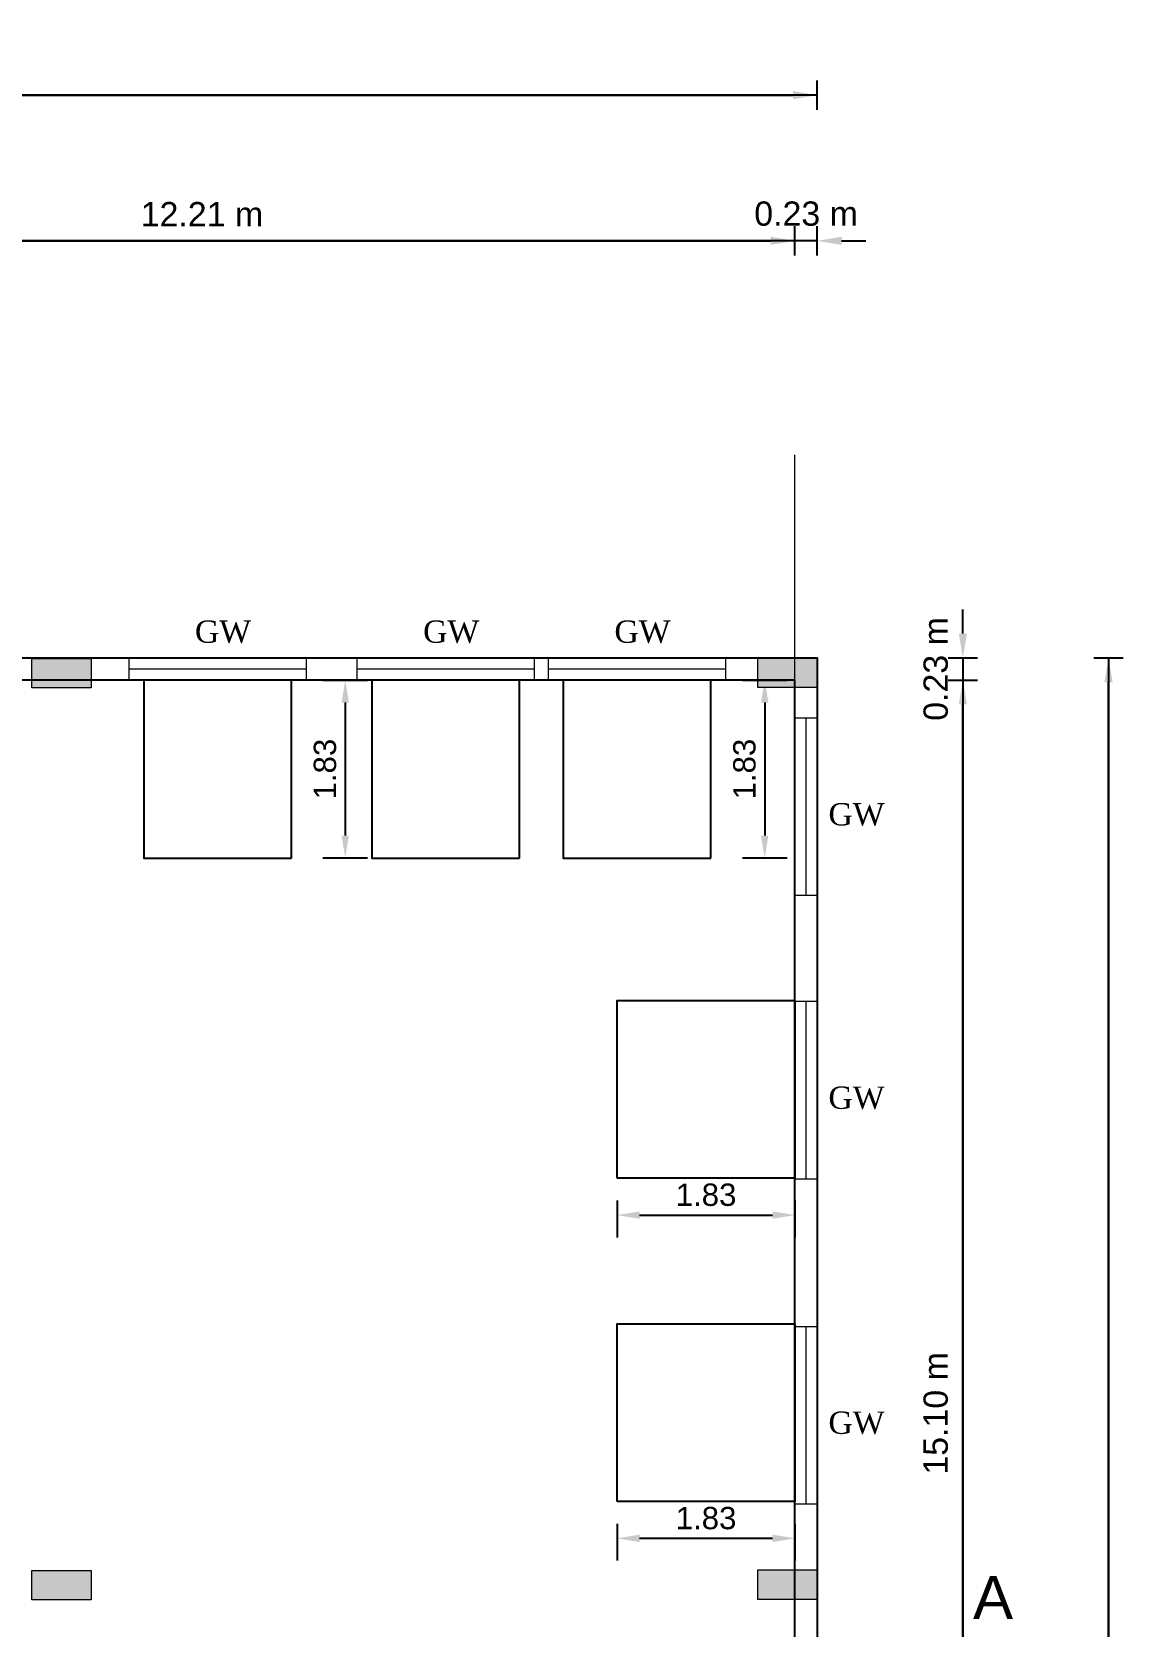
# Model space of a CAD drawing. Header units: metres. Extents: x -1561199 to -1560810, y 43748 to 43956.
# Drawn here: x -1560865.11 to -1560853.87, y 43784.56 to 43800.99 of the extents above; entities that cross this region are included whole.
import ezdxf

# ---------------------------------------------------------------- set-up
doc = ezdxf.new("R2010")
doc.units = ezdxf.units.M
doc.header["$LTSCALE"] = 750
doc.header["$MEASUREMENT"] = 0
doc.header["$PDMODE"] = 35
doc.header["$PDSIZE"] = 50
doc.layers.get('0').update_dxf_attribs({"lineweight": 5, "plot": 0})
doc.layers.get('Defpoints').update_dxf_attribs({"lineweight": 0})
doc.layers.add('BLK_1_COVERED_AREA', color=140, linetype='Continuous', plot=False)
doc.layers.add('BLK_1_FLR_0_BLT_UP_AREA', color=1, linetype='Continuous', plot=False)
for name, color, linetype in [('BLK_1_FLR_0_CARPET_AREA', 10, 'Continuous'), ('BLK_1_FLR_0_REGULAR_ROOM_2', 7, 'Continuous'), ('BLK_1_FLR_0_ROOM_1_LIGHT_VENTILATION_1', 7, 'Continuous'), ('BLK_1_FLR_0_ROOM_2_LIGHT_VENTILATION_2', 7, 'Continuous')]:
    doc.layers.add(name, color=color, linetype=linetype)
doc.layers.add('column', color=242, linetype='Continuous', lineweight=25)
doc.styles.add('S', font='swiss.ttf')
doc.styles.get("Standard").update_dxf_attribs({"font": 'arial.ttf'})
doc.dimstyles.new('METRIC', dxfattribs={"dimtxt": 0.45, "dimasz": 0.25, "dimexe": 0.15, "dimexo": 0.15, "dimgap": 0.15, "dimtad": 1, "dimzin": 0, "dimdsep": 46, "dimtxsty": 'S', "dimcen": 0, "dimclrd": 1, "dimclre": 1, "dimclrt": 5, "dimadec": 0, "dimazin": 2, "dimtfac": 1, "dimtix": 1, "dimtofl": 0, "dimtmove": 1, "dimatfit": 0, "dimfxl": 0, "dimtolj": 1, "dimtzin": 0, "dimarcsym": 0})
doc.dimstyles.new('STANDARD$0', dxfattribs={"dimscale": 0, "dimtxt": 9, "dimasz": 2, "dimexe": 2, "dimexo": 1, "dimgap": 0.5, "dimtad": 1, "dimdec": 1, "dimzin": 0, "dimdsep": 46, "dimlunit": 4, "dimtxsty": 'Standard', "dimblk1": 'ARCHTICK', "dimblk2": 'ARCHTICK', "dimsah": 1, "dimcen": 0, "dimdle": 1.5, "dimclrd": 1, "dimclre": 1, "dimclrt": 4, "dimadec": 0, "dimazin": 0, "dimtfac": 0.3, "dimtdec": 1, "dimtix": 1, "dimtmove": 0, "dimatfit": 3, "dimldrblk": 'ARCHTICK', "dimfxl": 0, "dimfrac": 2, "dimtolj": 1, "dimtzin": 0, "dimarcsym": 0})

# ---------------------------------------------------------------- blocks, each defined once
blk = doc.blocks.new('qwegwegwegwegwegwegwg')
at = {"layer": 'column', "lineweight": -2}
h = blk.add_hatch(color=256, dxfattribs=at)
h.dxf.hatch_style = 1
h.paths.add_polyline_path([(0, 0), (12, 0), (12, -24), (0, -24)])
blk.add_lwpolyline([(0, 0), (12, 0), (12, -24), (0, -24)], close=True, dxfattribs=at)
blk = doc.blocks.new('*D146')
at = {"color": 0, "lineweight": -2}
for p, q in [((-1560869.464, 43798.986), (-1560869.464, 43798.986)), ((-1560857.25, 43798.686), (-1560857.25, 43798.986)), ((-1560869.214, 43798.836), (-1560857.5, 43798.836))]:
    blk.add_line(p, q, dxfattribs=at)
at = {"color": 0}
for points in [[(-1560869.214, 43798.878), (-1560869.214, 43798.795), (-1560869.464, 43798.836)], [(-1560857.5, 43798.878), (-1560857.5, 43798.795), (-1560857.25, 43798.836)]]:
    blk.add_solid(points, dxfattribs=at)
at = {"layer": 'Defpoints', "color": 0}
for p in [(-1560857.25, 43798.836), (-1560869.464, 43797.336, -763.65), (-1560857.25, 43794.237)]:
    blk.add_point(p, dxfattribs=at)
at = {"color": 0, "lineweight": -2, "insert": (-1560863.357, 43799.111), "char_height": 0.25, "attachment_point": 5, "style": 'S'}
blk.add_mtext('\\A1;12.21 m', dxfattribs=at)
blk = doc.blocks.new('*D147')
at = {"color": 0, "lineweight": -2}
for p, q in [((-1560857.25, 43798.686), (-1560857.25, 43798.986)), ((-1560857.02, 43798.686), (-1560857.02, 43798.986)), ((-1560857.5, 43798.836), (-1560857.75, 43798.836)), ((-1560856.77, 43798.836), (-1560856.52, 43798.836))]:
    blk.add_line(p, q, dxfattribs=at)
at = {"color": 0}
for points in [[(-1560857.5, 43798.878), (-1560857.5, 43798.795), (-1560857.25, 43798.836)], [(-1560856.77, 43798.878), (-1560856.77, 43798.795), (-1560857.02, 43798.836)]]:
    blk.add_solid(points, dxfattribs=at)
at = {"layer": 'Defpoints', "color": 0}
for p in [(-1560857.02, 43798.836), (-1560857.02, 43794.542), (-1560857.25, 43794.237)]:
    blk.add_point(p, dxfattribs=at)
at = {"color": 0, "lineweight": -2, "insert": (-1560857.135, 43799.115), "char_height": 0.25, "attachment_point": 5, "style": 'S'}
blk.add_mtext('\\A1;0.23 m', dxfattribs=at)
blk = doc.blocks.new('*D149')
at = {"color": 0, "lineweight": -2}
for p, q in [((-1560880.49, 43800.186), (-1560880.49, 43800.486)), ((-1560857.02, 43800.186), (-1560857.02, 43800.486)), ((-1560880.24, 43800.336), (-1560857.27, 43800.336))]:
    blk.add_line(p, q, dxfattribs=at)
at = {"color": 0}
for points in [[(-1560880.24, 43800.378), (-1560880.24, 43800.295), (-1560880.49, 43800.336)], [(-1560857.27, 43800.378), (-1560857.27, 43800.295), (-1560857.02, 43800.336)]]:
    blk.add_solid(points, dxfattribs=at)
at = {"layer": 'Defpoints', "color": 0}
for p in [(-1560857.02, 43800.336), (-1560880.49, 43794.542), (-1560857.02, 43794.542)]:
    blk.add_point(p, dxfattribs=at)
at = {"color": 0, "lineweight": -2, "insert": (-1560868.755, 43800.615), "char_height": 0.25, "attachment_point": 5, "style": 'S'}
blk.add_mtext('\\A1;23.47 m', dxfattribs=at)
blk = doc.blocks.new('*D163')
at = {"color": 0, "lineweight": -2}
for p, q in [((-1560855.67, 43794.313), (-1560855.37, 43794.313)), ((-1560855.52, 43779.463), (-1560855.52, 43794.063)), ((-1560855.67, 43779.213), (-1560855.37, 43779.213))]:
    blk.add_line(p, q, dxfattribs=at)
at = {"color": 0}
for points in [[(-1560855.562, 43794.063), (-1560855.478, 43794.063), (-1560855.52, 43794.313)], [(-1560855.562, 43779.463), (-1560855.478, 43779.463), (-1560855.52, 43779.213)]]:
    blk.add_solid(points, dxfattribs=at)
at = {"layer": 'Defpoints', "color": 0}
for p in [(-1560857.63, 43794.313), (-1560855.52, 43794.313), (-1560857.02, 43779.213)]:
    blk.add_point(p, dxfattribs=at)
at = {"color": 0, "lineweight": -2, "insert": (-1560855.799, 43786.763), "char_height": 0.25, "attachment_point": 5, "rotation": 90, "style": 'S'}
blk.add_mtext('\\A1;15.10 m', dxfattribs=at)
blk = doc.blocks.new('*D164')
at = {"color": 0, "lineweight": -2}
for p, q in [((-1560855.52, 43794.792), (-1560855.52, 43795.042)), ((-1560855.67, 43794.542), (-1560855.37, 43794.542)), ((-1560855.67, 43794.313), (-1560855.37, 43794.313)), ((-1560855.52, 43794.063), (-1560855.52, 43793.813))]:
    blk.add_line(p, q, dxfattribs=at)
at = {"color": 0}
for points in [[(-1560855.562, 43794.792), (-1560855.478, 43794.792), (-1560855.52, 43794.542)], [(-1560855.562, 43794.063), (-1560855.478, 43794.063), (-1560855.52, 43794.313)]]:
    blk.add_solid(points, dxfattribs=at)
at = {"layer": 'Defpoints', "color": 0}
for p in [(-1560857.02, 43794.542), (-1560855.52, 43794.542), (-1560857.63, 43794.313)]:
    blk.add_point(p, dxfattribs=at)
at = {"color": 0, "lineweight": -2, "insert": (-1560855.799, 43794.428), "char_height": 0.25, "attachment_point": 5, "rotation": 90, "style": 'S'}
blk.add_mtext('\\A1;0.23 m', dxfattribs=at)
blk = doc.blocks.new('*D165')
at = {"color": 0, "lineweight": -2}
for p, q in [((-1560854.17, 43794.542), (-1560853.87, 43794.542)), ((-1560854.02, 43764.636), (-1560854.02, 43794.292)), ((-1560854.17, 43764.386), (-1560853.87, 43764.386))]:
    blk.add_line(p, q, dxfattribs=at)
at = {"color": 0}
for points in [[(-1560854.062, 43794.292), (-1560853.978, 43794.292), (-1560854.02, 43794.542)], [(-1560854.062, 43764.636), (-1560853.978, 43764.636), (-1560854.02, 43764.386)]]:
    blk.add_solid(points, dxfattribs=at)
at = {"layer": 'Defpoints', "color": 0}
for p in [(-1560857.02, 43794.542), (-1560854.02, 43794.542), (-1560857.02, 43764.386)]:
    blk.add_point(p, dxfattribs=at)
at = {"color": 0, "lineweight": -2, "insert": (-1560854.299, 43779.464), "char_height": 0.25, "attachment_point": 5, "rotation": 90, "style": 'S'}
blk.add_mtext('\\A1;30.16 m', dxfattribs=at)
blk = doc.blocks.new('*D31')
at = {"layer": 'BLK_1_FLR_0_ROOM_1_LIGHT_VENTILATION_1', "color": 0, "lineweight": -2}
for p, q in [((-1560859.08, 43788.955), (-1560859.08, 43788.575)), ((-1560857.25, 43788.955), (-1560857.25, 43788.575)), ((-1560858.85, 43788.805), (-1560857.48, 43788.805))]:
    blk.add_line(p, q, dxfattribs=at)
at = {"layer": 'BLK_1_FLR_0_ROOM_1_LIGHT_VENTILATION_1', "color": 0}
for points in [[(-1560858.85, 43788.843), (-1560858.85, 43788.767), (-1560859.08, 43788.805)], [(-1560857.48, 43788.843), (-1560857.48, 43788.767), (-1560857.25, 43788.805)]]:
    blk.add_solid(points, dxfattribs=at)
at = {"layer": 'Defpoints', "color": 0}
for p in [(-1560859.08, 43789.185), (-1560857.25, 43789.185), (-1560857.25, 43788.805)]:
    blk.add_point(p, dxfattribs=at)
at = {"layer": 'BLK_1_FLR_0_ROOM_1_LIGHT_VENTILATION_1', "color": 0, "lineweight": -2, "insert": (-1560858.165, 43789.013), "char_height": 0.23, "attachment_point": 5}
blk.add_mtext('\\A1;1.83', dxfattribs=at)
blk = doc.blocks.new('*D38')
at = {"layer": 'BLK_1_FLR_0_ROOM_2_LIGHT_VENTILATION_2', "color": 0, "lineweight": -2}
for p, q in [((-1560862.111, 43794.312), (-1560861.651, 43794.312)), ((-1560861.881, 43794.082), (-1560861.881, 43792.712)), ((-1560862.111, 43792.482), (-1560861.651, 43792.482))]:
    blk.add_line(p, q, dxfattribs=at)
at = {"layer": 'BLK_1_FLR_0_ROOM_2_LIGHT_VENTILATION_2', "color": 0}
for points in [[(-1560861.919, 43794.082), (-1560861.843, 43794.082), (-1560861.881, 43794.312)], [(-1560861.919, 43792.712), (-1560861.843, 43792.712), (-1560861.881, 43792.482)]]:
    blk.add_solid(points, dxfattribs=at)
at = {"layer": 'Defpoints', "color": 0}
for p in [(-1560862.435, 43794.312), (-1560862.435, 43792.482), (-1560861.881, 43792.482)]:
    blk.add_point(p, dxfattribs=at)
at = {"layer": 'BLK_1_FLR_0_ROOM_2_LIGHT_VENTILATION_2', "color": 0, "lineweight": -2, "insert": (-1560862.089, 43793.397), "char_height": 0.23, "attachment_point": 5, "rotation": 90}
blk.add_mtext('\\A1;1.83', dxfattribs=at)
blk = doc.blocks.new('*D39')
at = {"layer": 'BLK_1_FLR_0_ROOM_2_LIGHT_VENTILATION_2', "color": 0, "lineweight": -2}
for p, q in [((-1560857.791, 43794.312), (-1560857.331, 43794.312)), ((-1560857.561, 43794.082), (-1560857.561, 43792.712)), ((-1560857.791, 43792.482), (-1560857.331, 43792.482))]:
    blk.add_line(p, q, dxfattribs=at)
at = {"layer": 'BLK_1_FLR_0_ROOM_2_LIGHT_VENTILATION_2', "color": 0}
for points in [[(-1560857.599, 43794.082), (-1560857.523, 43794.082), (-1560857.561, 43794.312)], [(-1560857.599, 43792.712), (-1560857.523, 43792.712), (-1560857.561, 43792.482)]]:
    blk.add_solid(points, dxfattribs=at)
at = {"layer": 'Defpoints', "color": 0}
for p in [(-1560858.115, 43794.312), (-1560858.115, 43792.482), (-1560857.561, 43792.482)]:
    blk.add_point(p, dxfattribs=at)
at = {"layer": 'BLK_1_FLR_0_ROOM_2_LIGHT_VENTILATION_2', "color": 0, "lineweight": -2, "insert": (-1560857.769, 43793.397), "char_height": 0.23, "attachment_point": 5, "rotation": 90}
blk.add_mtext('\\A1;1.83', dxfattribs=at)
blk = doc.blocks.new('*D366')
at = {"layer": 'BLK_1_FLR_0_ROOM_1_LIGHT_VENTILATION_1', "color": 0, "lineweight": -2}
for p, q in [((-1560859.08, 43785.626), (-1560859.08, 43785.247)), ((-1560857.25, 43785.626), (-1560857.25, 43785.247)), ((-1560858.85, 43785.477), (-1560857.48, 43785.477))]:
    blk.add_line(p, q, dxfattribs=at)
at = {"layer": 'BLK_1_FLR_0_ROOM_1_LIGHT_VENTILATION_1', "color": 0}
for points in [[(-1560858.85, 43785.515), (-1560858.85, 43785.438), (-1560859.08, 43785.477)], [(-1560857.48, 43785.515), (-1560857.48, 43785.438), (-1560857.25, 43785.477)]]:
    blk.add_solid(points, dxfattribs=at)
at = {"layer": 'Defpoints', "color": 0}
for p in [(-1560859.08, 43785.856), (-1560857.25, 43785.856), (-1560857.25, 43785.477)]:
    blk.add_point(p, dxfattribs=at)
at = {"layer": 'BLK_1_FLR_0_ROOM_1_LIGHT_VENTILATION_1', "color": 0, "lineweight": -2, "insert": (-1560858.165, 43785.684), "char_height": 0.23, "attachment_point": 5}
blk.add_mtext('\\A1;1.83', dxfattribs=at)

msp = doc.modelspace()

# ---------------------------------------------------------------- linework, layer by layer
at = {"color": 0, "lineweight": -2}
for p, q in [((-1560857.02008, 43800.3364, -763.65007), (-1560880.26008, 43800.3364, -762.85095)), ((-1560857.02008, 43798.8364, -763.65007), (-1560880.26008, 43798.8364, -762.85095)), ((-1560855.52008, 43794.5418, -741.55297), (-1560855.52008, 43764.38612, -106.55565)), ((-1560854.02008, 43794.5418, -741.55297), (-1560854.02008, 43764.38612, -106.55565))]:
    msp.add_line(p, q, dxfattribs=at)
for p, q in [((-1560857.25008, 43791.4636, 21.06979), (-1560857.25008, 43796.63235, 21.06979)), ((-1560862.28032, 43794.5418, -741.55297), (-1560864.11032, 43794.5418, -741.55297)), ((-1560864.11032, 43794.5418, -741.55297), (-1560864.11032, 43794.3118, -741.55297)), ((-1560862.28032, 43794.3118, -741.55297), (-1560862.28032, 43794.5418, -741.55297)), ((-1560859.93054, 43794.5418, -741.55297), (-1560861.76054, 43794.5418, -741.55297)), ((-1560861.76054, 43794.5418, -741.55297), (-1560861.76054, 43794.3118, -741.55297)), ((-1560859.93054, 43794.3118, -741.55297), (-1560859.93054, 43794.5418, -741.55297)), ((-1560857.96032, 43794.5418, -741.55297), (-1560859.79032, 43794.5418, -741.55297)), ((-1560859.79032, 43794.5418, -741.55297), (-1560859.79032, 43794.3118, -741.55297)), ((-1560857.96032, 43794.3118, -741.55297), (-1560857.96032, 43794.5418, -741.55297)), ((-1560862.28032, 43794.4268, -741.55297), (-1560864.11032, 43794.4268, -741.55297)), ((-1560859.93054, 43794.4268, -741.55297), (-1560861.76054, 43794.4268, -741.55297)), ((-1560857.96032, 43794.4268, -741.55297), (-1560859.79032, 43794.4268, -741.55297)), ((-1560864.11032, 43794.3118, -741.55297), (-1560862.28032, 43794.3118, -741.55297)), ((-1560861.76054, 43794.3118, -741.55297), (-1560859.93054, 43794.3118, -741.55297)), ((-1560859.79032, 43794.3118, -741.55297), (-1560857.96032, 43794.3118, -741.55297)), ((-1560857.25008, 43792.09436, -434.71889), (-1560857.25008, 43793.92436, -434.71889)), ((-1560857.25008, 43793.92436, -434.71889), (-1560857.02008, 43793.92436, -434.71889)), ((-1560857.13508, 43792.09436, -434.71889), (-1560857.13508, 43793.92436, -434.71889)), ((-1560857.02008, 43793.92436, -434.71889), (-1560857.02008, 43792.09436, -434.71889)), ((-1560857.02008, 43792.09436, -434.71889), (-1560857.25008, 43792.09436, -434.71889)), ((-1560857.25008, 43789.1762, -434.71889), (-1560857.25008, 43791.0062, -434.71889)), ((-1560857.25008, 43791.0062, -434.71889), (-1560857.02008, 43791.0062, -434.71889)), ((-1560857.13508, 43789.1762, -434.71889), (-1560857.13508, 43791.0062, -434.71889)), ((-1560857.02008, 43791.0062, -434.71889), (-1560857.02008, 43789.1762, -434.71889)), ((-1560857.02008, 43789.1762, -434.71889), (-1560857.25008, 43789.1762, -434.71889)), ((-1560857.25008, 43785.82957, -434.71889), (-1560857.25008, 43787.65957, -434.71889)), ((-1560857.25008, 43787.65957, -434.71889), (-1560857.02008, 43787.65957, -434.71889)), ((-1560857.13508, 43785.82957, -434.71889), (-1560857.13508, 43787.65957, -434.71889)), ((-1560857.02008, 43787.65957, -434.71889), (-1560857.02008, 43785.82957, -434.71889)), ((-1560857.02008, 43785.82957, -434.71889), (-1560857.25008, 43785.82957, -434.71889))]:
    msp.add_line(p, q)
at = {"color": 1}
for p, q in [((-1560857.02008, 43794.5418, -741.55297), (-1560869.69377, 43794.5418, -742.33537)), ((-1560857.02008, 43794.5418, -741.55297), (-1560857.02008, 43776.63795, -106.55565)), ((-1560857.63032, 43794.3132, 327.75291), (-1560864.49791, 43794.3132, -178.40297)), ((-1560857.25008, 43794.23668, -730.80687), (-1560857.25008, 43785.15176, -410.84695)), ((-1560857.25008, 43784.84663, -400.10086), (-1560857.25008, 43776.63795, -106.55565))]:
    msp.add_line(p, q, dxfattribs=at)
at = {"layer": 'BLK_1_COVERED_AREA', "color": 140, "linetype": 'Continuous'}
msp.add_lwpolyline([(-1560869.46377, 43797.5664), (-1560869.46377, 43794.5418), (-1560857.02008, 43794.5418), (-1560857.02008, 43764.38612), (-1560880.49022, 43764.38612), (-1560880.49008, 43794.5418), (-1560874.7499, 43794.5418), (-1560874.7499, 43797.5664)], close=True, dxfattribs=at)
at = {"layer": 'BLK_1_FLR_0_BLT_UP_AREA', "color": 13, "linetype": 'Continuous', "elevation": -763.65007}
msp.add_lwpolyline([(-1560869.46377, 43797.5664), (-1560869.46377, 43794.5418), (-1560857.02008, 43794.5418), (-1560857.02008, 43764.38612), (-1560880.49022, 43764.38612), (-1560880.49008, 43794.5418), (-1560874.7499, 43794.5418), (-1560874.7499, 43797.5664)], close=True, dxfattribs=at)
at = {"layer": 'BLK_1_FLR_0_CARPET_AREA', "color": 13, "linetype": 'Continuous', "elevation": 21.06979}
msp.add_lwpolyline([(-1560857.25008, 43779.21262), (-1560857.25008, 43794.3132), (-1560880.25868, 43794.3132), (-1560880.25868, 43764.61612), (-1560872.48569, 43764.61612), (-1560872.48569, 43771.30902), (-1560861.42868, 43771.30902), (-1560861.42868, 43779.21262)], close=True, dxfattribs=at)
at = {"layer": 'BLK_1_FLR_0_REGULAR_ROOM_2', "color": 2, "elevation": 21.06979}
msp.add_lwpolyline([(-1560857.25008, 43779.21262), (-1560857.25008, 43794.3132), (-1560880.25868, 43794.3132), (-1560880.25868, 43764.61612), (-1560872.48569, 43764.61612), (-1560872.48569, 43771.30902), (-1560861.42868, 43771.30902), (-1560861.42868, 43779.21262)], close=True, dxfattribs=at)
at = {"layer": 'BLK_1_FLR_0_ROOM_1_LIGHT_VENTILATION_1', "color": 2, "lineweight": -2}
for points, elevation in [([(-1560862.43532, 43792.4818), (-1560862.43532, 43794.3118), (-1560863.95532, 43794.3118), (-1560863.95532, 43792.4818)], -741.55297), ([(-1560860.08554, 43792.4818), (-1560860.08554, 43794.3118), (-1560861.60554, 43794.3118), (-1560861.60554, 43792.4818)], -741.55297), ([(-1560858.11532, 43792.4818), (-1560858.11532, 43794.3118), (-1560859.63532, 43794.3118), (-1560859.63532, 43792.4818)], -741.55297), ([(-1560859.08008, 43785.85634), (-1560859.08008, 43787.68634), (-1560857.24993, 43787.68634), (-1560857.24993, 43785.85634)], 455.78868)]:
    msp.add_lwpolyline(points, close=True, dxfattribs=dict(at, elevation=elevation))
msp.add_lwpolyline([(-1560859.08008, 43789.18463), (-1560859.08008, 43791.01463), (-1560857.24993, 43791.01463), (-1560857.24993, 43789.18463)], close=True, dxfattribs=at)

# ---------------------------------------------------------------- block references
at = {"xscale": 0.025427, "yscale": 0.025427, "zscale": 0.025427, "rotation": 270}
for p in [(-1560864.49791, 43794.53746, -1105.10218), (-1560857.02008, 43794.5418, -741.55297), (-1560864.49791, 43785.14726, -763.65007), (-1560857.02008, 43785.15176, -400.10086)]:
    msp.add_blockref('qwegwegwegwegwegwegwg', p, dxfattribs=at)

# ---------------------------------------------------------------- texts
at = {"color": 0}
msp.add_text('A', height=0.44412, dxfattribs=at).set_placement((-1560855.4163, 43784.64534, -414.10042))
at = {"char_height": 0.23, "width": 1.6153676}
for insert, attachment_point in [((-1560863.42912, 43794.92766, 381.46736), 1), ((-1560861.07934, 43794.92766, 381.46736), 1), ((-1560859.10912, 43794.92766, 381.46736), 1), ((-1560856.32644, 43793.0472, 1469.86965), 3), ((-1560856.32644, 43790.12904, 1469.86965), 3), ((-1560856.32644, 43786.78242, 1469.86965), 3)]:
    msp.add_mtext('{\\fBookman Old Style|b0|i0|c0|p18;GW}', dxfattribs=dict(at, insert=insert, attachment_point=attachment_point))

# ---------------------------------------------------------------- dimensions: what is measured, and where the dimension line sits
at = {"color": 0, "lineweight": -2}
for base, p1, p2, picture, middle in [((-1560857.02008, 43800.3364), (-1560880.49008, 43794.5418), (-1560857.02008, 43794.5418), '*D149', (-1560868.75508, 43800.61488)), ((-1560857.25008, 43798.8364), (-1560869.46377, 43797.3364, -763.65007), (-1560857.25008, 43794.23668), '*D146', (-1560863.35692, 43799.11149)), ((-1560857.02008, 43798.8364), (-1560857.25008, 43794.23668), (-1560857.02008, 43794.5418), '*D147', (-1560857.13508, 43799.11488))]:
    dim = msp.add_linear_dim(base=base, p1=p1, p2=p2, dimstyle='METRIC', override={"dimtxt": 0.25, "dimpost": ' m', "dimclrd": 0, "dimclre": 0, "dimclrt": 0}, dxfattribs=at)
    dim.commit()
    dim.dimension.update_dxf_attribs({"geometry": picture, "text_midpoint": middle})
for base, p1, p2, picture, middle in [((-1560855.52008, 43794.5418), (-1560857.63032, 43794.3132), (-1560857.02008, 43794.5418), '*D164', (-1560855.79856, 43794.4275)), ((-1560854.02008, 43794.5418), (-1560857.02008, 43764.38612), (-1560857.02008, 43794.5418), '*D165', (-1560854.29856, 43779.46396)), ((-1560855.52008, 43794.3132), (-1560857.02008, 43779.21262), (-1560857.63032, 43794.3132), '*D163', (-1560855.79856, 43786.76291))]:
    dim = msp.add_linear_dim(base=base, p1=p1, p2=p2, angle=270, dimstyle='METRIC', override={"dimtxt": 0.25, "dimpost": ' m', "dimclrd": 0, "dimclre": 0, "dimclrt": 0}, dxfattribs=at)
    dim.commit()
    dim.dimension.update_dxf_attribs({"geometry": picture, "text_midpoint": middle})
at = {"layer": 'BLK_1_FLR_0_ROOM_1_LIGHT_VENTILATION_1', "color": 232, "lineweight": -2}
for p1, p2, picture, middle in [((-1560859.08008, 43789.18463), (-1560857.24993, 43789.18463), '*D31', (-1560858.165, 43789.01259)), ((-1560859.08008, 43785.85634, 455.78868), (-1560857.24993, 43785.85634, 455.78868), '*D366', (-1560858.165, 43785.6843, 455.78868))]:
    dim = msp.add_aligned_dim(p1=p1, p2=p2, distance=-0.37955, dimstyle='STANDARD$0', override={"dimscale": 1, "dimtxt": 0.23, "dimasz": 0.23, "dimexe": 0.23, "dimexo": 0.23, "dimgap": 0.09, "dimdec": 2, "dimlunit": 2, "dimsah": 0, "dimcen": 0.09, "dimdle": 0, "dimclrd": 0, "dimclre": 0, "dimclrt": 0, "dimtfac": 1, "dimtdec": 2, "dimtix": 0, "dimtofl": 0, "dimfxl": 0.23, "dimfxlon": 1, "dimfrac": 0}, dxfattribs=at)
    dim.commit()
    dim.dimension.update_dxf_attribs({"geometry": picture, "text_midpoint": middle})
at = {"layer": 'BLK_1_FLR_0_ROOM_2_LIGHT_VENTILATION_2', "color": 232, "lineweight": -2}
for p1, p2, picture, middle in [((-1560862.43532, 43794.3118, -741.55297), (-1560862.43532, 43792.4818, -741.55297), '*D38', (-1560862.08867, 43793.3968, -741.55297)), ((-1560858.11532, 43794.3118, -741.55297), (-1560858.11532, 43792.4818, -741.55297), '*D39', (-1560857.76867, 43793.3968, -741.55297))]:
    dim = msp.add_aligned_dim(p1=p1, p2=p2, distance=0.55416, dimstyle='STANDARD$0', override={"dimscale": 1, "dimtxt": 0.23, "dimasz": 0.23, "dimexe": 0.23, "dimexo": 0.23, "dimgap": 0.09, "dimdec": 2, "dimlunit": 2, "dimsah": 0, "dimcen": 0.09, "dimdle": 0, "dimclrd": 0, "dimclre": 0, "dimclrt": 0, "dimtfac": 1, "dimtdec": 2, "dimtix": 0, "dimtofl": 0, "dimfxl": 0.23, "dimfxlon": 1, "dimfrac": 0}, dxfattribs=at)
    dim.commit()
    dim.dimension.update_dxf_attribs({"geometry": picture, "text_midpoint": middle})

doc.saveas('drawing.dxf')
